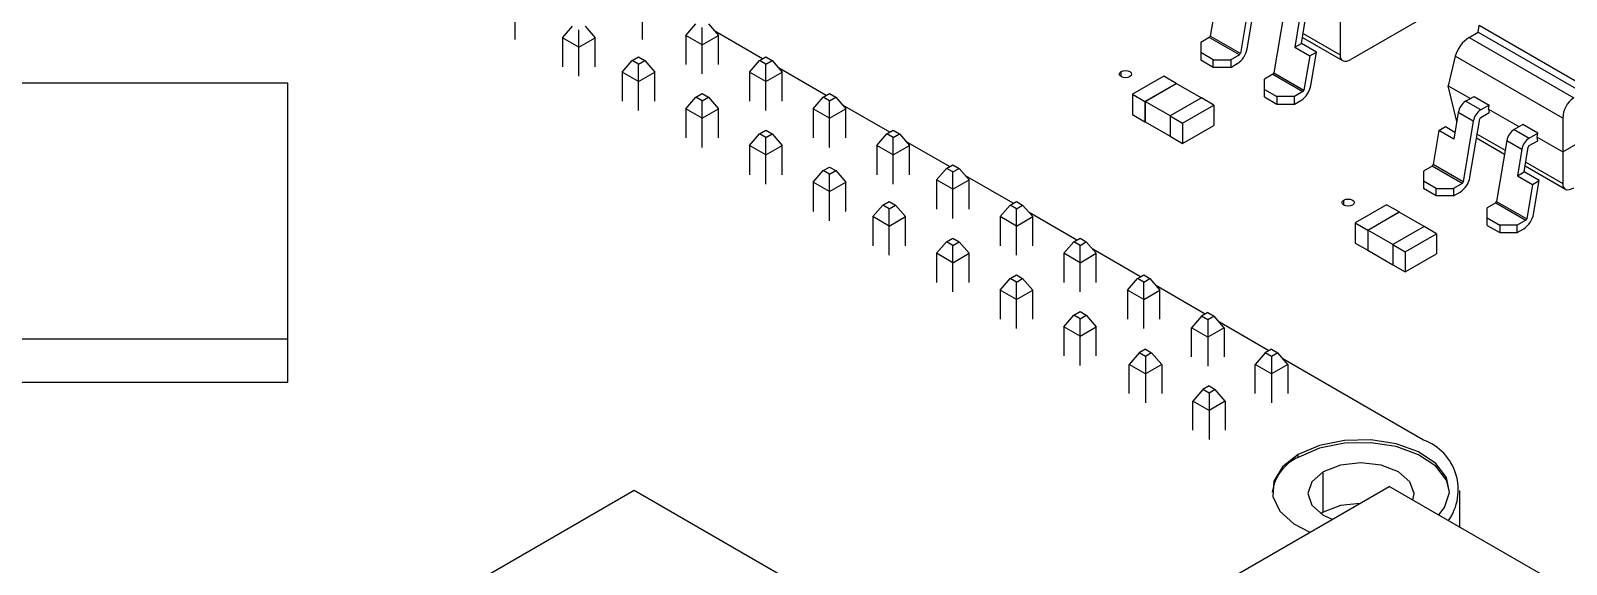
# Model space of a CAD drawing. Header units: millimetres. Extents: x -120 to 67, y -49 to 66.
# Drawn here: x -4.23 to 39.1, y -9.59 to 5.48 of the extents above; entities that cross this region are included whole.
import ezdxf

# ---------------------------------------------------------------- set-up
doc = ezdxf.new("R2010")
doc.units = ezdxf.units.MM

msp = doc.modelspace()

# ---------------------------------------------------------------- linework, layer by layer
at = {"color": 7, "linetype": 'Continuous', "lineweight": 25}
for p, q in [((9.442, 5.226), (9.442, 6.541)), ((13.034, 5.226), (13.034, 6.541)), ((30.193, 6.553), (29.904, 4.833)), ((30.096, 4.964), (30.373, 6.612)), ((32.718, 6.631), (32.718, 4.79)), ((36.669, 6.769), (33.026, 4.666)), ((29.218, 6.29), (29.055, 5.323)), ((14.257, 5.344), (14.54, 5.671)), ((14.894, 5.671), (15.176, 5.344)), ((31.141, 6.006), (30.851, 4.286)), ((31.565, 5.761), (31.438, 5.008)), ((31.626, 5.117), (31.745, 5.82)), ((10.778, 5.279), (11.061, 5.606)), ((11.238, 5.014), (10.778, 5.279)), ((10.778, 5.279), (10.778, 4.455)), ((11.238, 4.189), (11.238, 5.504)), ((11.238, 5.014), (11.698, 5.279)), ((11.415, 5.606), (11.698, 5.279)), ((11.698, 4.455), (11.698, 5.279)), ((14.717, 5.079), (14.257, 5.344)), ((14.257, 5.344), (14.257, 4.52)), ((14.717, 4.255), (14.717, 5.569)), ((14.717, 5.079), (15.176, 5.344)), ((16.422, 4.684), (15.076, 5.461)), ((15.176, 4.52), (15.176, 5.344)), ((29.028, 5.281), (28.787, 5.142)), ((29.876, 4.791), (29.028, 5.281)), ((29.904, 4.833), (29.055, 5.323)), ((31.655, 5.288), (32.79, 4.633)), ((31.673, 5.394), (32.718, 4.79)), ((36.361, 5.283), (36.617, 5.431)), ((36.361, 5.283), (39.312, 3.58)), ((36.617, 5.431), (36.642, 5.621)), ((36.617, 5.431), (39.567, 3.728)), ((39.543, 3.946), (36.642, 5.621)), ((28.787, 5.142), (28.787, 4.644)), ((29.14, 4.652), (28.787, 4.856)), ((29.876, 4.791), (29.635, 4.652)), ((31.438, 5.008), (31.626, 5.117)), ((31.438, 5.008), (31.863, 4.763)), ((32.051, 4.872), (31.626, 5.117)), ((31.863, 4.763), (32.051, 4.872)), ((31.892, 3.927), (32.051, 4.872)), ((12.461, 4.308), (12.744, 4.634)), ((12.744, 4.634), (12.921, 4.736)), ((12.921, 4.532), (12.744, 4.634)), ((12.921, 4.736), (13.098, 4.634)), ((12.921, 4.532), (13.098, 4.634)), ((12.921, 3.218), (12.921, 4.532)), ((13.098, 4.634), (13.38, 4.308)), ((16.053, 4.308), (16.336, 4.634)), ((16.336, 4.634), (16.513, 4.736)), ((16.513, 4.532), (16.336, 4.634)), ((16.513, 4.736), (16.69, 4.634)), ((16.513, 4.532), (16.69, 4.634)), ((16.513, 3.218), (16.513, 4.532)), ((16.69, 4.634), (16.973, 4.308)), ((18.218, 3.647), (16.872, 4.424)), ((29.14, 4.44), (28.787, 4.644)), ((29.14, 4.44), (29.14, 4.652)), ((29.14, 4.652), (29.635, 4.652)), ((29.635, 4.44), (29.14, 4.44)), ((29.635, 4.652), (29.635, 4.44)), ((29.635, 4.44), (29.819, 4.546)), ((31.863, 4.763), (31.7, 3.796)), ((35.969, 4.754), (35.766, 3.922)), ((39.004, 3.002), (35.969, 4.754)), ((39.004, 2.052), (43.601, 4.706)), ((3.026, 3.99), (-9.474, 3.99)), ((3.026, -4.451), (3.026, 3.99)), ((12.921, 4.042), (12.461, 4.308)), ((12.461, 4.308), (12.461, 3.483)), ((12.921, 4.042), (13.38, 4.308)), ((13.38, 3.483), (13.38, 4.308)), ((16.513, 4.042), (16.053, 4.308)), ((16.053, 4.308), (16.053, 3.483)), ((16.513, 4.042), (16.973, 4.308)), ((16.973, 3.483), (16.973, 4.308)), ((26.538, 4.179), (26.538, 4.322)), ((27.744, 4.189), (26.86, 3.679)), ((27.213, 3.475), (28.097, 3.985)), ((27.214, 3.474), (28.097, 3.984)), ((28.097, 3.985), (27.744, 4.189)), ((28.097, 3.985), (28.097, 3.983)), ((28.803, 3.576), (28.097, 3.984)), ((30.824, 4.244), (30.583, 4.105)), ((30.583, 3.607), (30.583, 4.105)), ((30.824, 4.244), (31.672, 3.755)), ((30.851, 4.286), (31.7, 3.796)), ((35.766, 3.922), (36.395, 3.559)), ((36.012, 2.912), (35.766, 3.922)), ((14.257, 3.271), (14.54, 3.597)), ((14.54, 3.597), (14.717, 3.699)), ((14.717, 3.495), (14.54, 3.597)), ((14.717, 3.699), (14.894, 3.597)), ((14.717, 3.495), (14.894, 3.597)), ((14.717, 2.181), (14.717, 3.495)), ((14.894, 3.597), (15.176, 3.271)), ((17.849, 3.271), (18.132, 3.597)), ((18.132, 3.597), (18.309, 3.699)), ((18.309, 3.495), (18.132, 3.597)), ((18.309, 3.699), (18.486, 3.597)), ((18.309, 3.495), (18.486, 3.597)), ((18.309, 2.181), (18.309, 3.495)), ((18.486, 3.597), (18.769, 3.271)), ((26.86, 3.679), (26.86, 3.107)), ((26.86, 3.679), (27.213, 3.475)), ((27.213, 3.475), (27.213, 2.903)), ((27.214, 3.474), (27.214, 2.904)), ((27.921, 3.067), (27.214, 3.474)), ((28.804, 3.577), (27.921, 3.067)), ((29.158, 3.373), (28.804, 3.577)), ((30.583, 3.82), (30.936, 3.616)), ((30.583, 3.607), (30.936, 3.403)), ((30.936, 3.616), (30.936, 3.403)), ((31.431, 3.616), (30.936, 3.616)), ((31.672, 3.755), (31.431, 3.616)), ((31.431, 3.403), (31.431, 3.616)), ((31.431, 3.403), (31.615, 3.509)), ((36.263, 3.482), (36.5, 3.619)), ((36.687, 3.237), (36.263, 3.482)), ((36.5, 3.619), (36.924, 3.374)), ((14.717, 3.005), (14.257, 3.271)), ((14.257, 3.271), (14.257, 2.446)), ((14.717, 3.005), (15.176, 3.271)), ((15.176, 2.446), (15.176, 3.271)), ((18.309, 3.005), (17.849, 3.271)), ((17.849, 3.271), (17.849, 2.446)), ((18.309, 3.005), (18.769, 3.271)), ((20.014, 2.61), (18.668, 3.387)), ((18.769, 2.446), (18.769, 3.271)), ((26.86, 3.107), (27.213, 2.903)), ((27.921, 3.067), (27.921, 2.495)), ((27.921, 3.067), (28.274, 2.862)), ((28.274, 2.862), (29.158, 3.373)), ((29.158, 3.373), (29.158, 2.801)), ((30.936, 3.403), (31.431, 3.403)), ((36.055, 3.169), (35.928, 2.416)), ((36.479, 2.924), (36.055, 3.169)), ((36.924, 3.374), (36.687, 3.237)), ((36.687, 3.025), (36.924, 3.162)), ((36.911, 3.261), (36.924, 3.374)), ((36.911, 3.261), (37.767, 2.767)), ((36.911, 3.261), (36.924, 3.162)), ((16.336, 2.561), (16.513, 2.663)), ((16.513, 2.663), (16.69, 2.561)), ((19.928, 2.561), (20.105, 2.663)), ((20.105, 2.663), (20.282, 2.561)), ((27.213, 2.903), (27.214, 2.904)), ((27.214, 2.904), (27.921, 2.496)), ((28.274, 2.862), (28.274, 2.291)), ((28.274, 2.291), (29.158, 2.801)), ((35.504, 2.661), (35.342, 1.694)), ((35.504, 2.661), (35.692, 2.77)), ((35.928, 2.416), (35.504, 2.661)), ((35.692, 2.77), (35.962, 2.614)), ((36.479, 2.924), (36.19, 1.204)), ((36.382, 1.335), (36.659, 2.983)), ((37.872, 2.827), (37.634, 2.69)), ((37.634, 2.69), (38.059, 2.445)), ((38.296, 2.582), (37.872, 2.827)), ((39.004, 3.002), (39.004, 1.161)), ((16.053, 2.234), (16.336, 2.561)), ((16.513, 1.969), (16.053, 2.234)), ((16.053, 2.234), (16.053, 1.41)), ((16.513, 2.458), (16.336, 2.561)), ((16.513, 2.458), (16.69, 2.561)), ((16.513, 1.144), (16.513, 2.458)), ((16.513, 1.969), (16.973, 2.234)), ((16.69, 2.561), (16.973, 2.234)), ((16.973, 1.41), (16.973, 2.234)), ((19.645, 2.234), (19.928, 2.561)), ((20.105, 1.969), (19.645, 2.234)), ((19.645, 2.234), (19.645, 1.41)), ((20.105, 2.458), (19.928, 2.561)), ((20.105, 2.458), (20.282, 2.561)), ((20.105, 1.144), (20.105, 2.458)), ((20.105, 1.969), (20.565, 2.234)), ((20.282, 2.561), (20.565, 2.234)), ((21.697, 1.638), (20.464, 2.35)), ((20.565, 1.41), (20.565, 2.234)), ((27.921, 2.495), (28.274, 2.291)), ((36.57, 2.451), (37.362, 1.993)), ((36.587, 2.557), (37.38, 2.099)), ((37.427, 2.377), (37.138, 0.657)), ((37.427, 2.377), (37.851, 2.132)), ((37.913, 1.488), (38.031, 2.191)), ((38.059, 2.445), (38.296, 2.582)), ((38.059, 2.233), (38.296, 2.37)), ((38.283, 2.469), (38.296, 2.582)), ((38.283, 2.469), (39.004, 2.052)), ((38.296, 2.37), (38.283, 2.469)), ((37.851, 2.132), (37.725, 1.379)), ((37.959, 1.765), (39.004, 1.161)), ((17.849, 1.197), (18.132, 1.524)), ((18.132, 1.524), (18.309, 1.626)), ((18.309, 1.422), (18.132, 1.524)), ((18.309, 1.626), (18.486, 1.524)), ((18.309, 1.422), (18.486, 1.524)), ((18.309, 0.107), (18.309, 1.422)), ((18.486, 1.524), (18.769, 1.197)), ((21.328, 1.262), (21.611, 1.589)), ((21.611, 1.589), (21.788, 1.691)), ((21.788, 1.487), (21.611, 1.589)), ((21.788, 1.691), (21.965, 1.589)), ((21.788, 1.487), (21.965, 1.589)), ((21.788, 0.173), (21.788, 1.487)), ((21.965, 1.589), (22.248, 1.262)), ((23.493, 0.602), (22.147, 1.378)), ((35.314, 1.652), (35.073, 1.513)), ((35.073, 1.513), (35.073, 1.015)), ((36.162, 1.163), (35.314, 1.652)), ((36.19, 1.204), (35.342, 1.694)), ((37.725, 1.379), (37.913, 1.488)), ((37.725, 1.379), (38.149, 1.134)), ((38.337, 1.243), (37.913, 1.488)), ((37.941, 1.659), (39.076, 1.004)), ((18.309, 0.932), (17.849, 1.197)), ((17.849, 1.197), (17.849, 0.373)), ((18.309, 0.932), (18.769, 1.197)), ((18.769, 0.373), (18.769, 1.197)), ((21.788, 0.997), (21.328, 1.262)), ((21.328, 1.262), (21.328, 0.438)), ((21.788, 0.997), (22.248, 1.262)), ((22.248, 0.438), (22.248, 1.262)), ((35.427, 1.023), (35.073, 1.228)), ((35.427, 0.811), (35.073, 1.015)), ((35.427, 0.811), (35.427, 1.023)), ((35.427, 1.023), (35.921, 1.023)), ((36.162, 1.163), (35.921, 1.023)), ((35.921, 1.023), (35.921, 0.811)), ((35.921, 0.811), (36.105, 0.917)), ((38.149, 1.134), (37.986, 0.167)), ((38.149, 1.134), (38.337, 1.243)), ((38.178, 0.298), (38.337, 1.243)), ((19.532, 0.226), (19.815, 0.552)), ((19.815, 0.552), (19.992, 0.654)), ((19.992, 0.45), (19.815, 0.552)), ((19.992, 0.654), (20.169, 0.552)), ((19.992, 0.45), (20.169, 0.552)), ((19.992, -0.864), (19.992, 0.45)), ((20.169, 0.552), (20.451, 0.226)), ((23.124, 0.226), (23.407, 0.552)), ((23.407, 0.552), (23.584, 0.654)), ((23.584, 0.45), (23.407, 0.552)), ((23.584, 0.654), (23.761, 0.552)), ((23.584, 0.45), (23.761, 0.552)), ((23.584, -0.864), (23.584, 0.45)), ((23.761, 0.552), (24.044, 0.226)), ((32.824, 0.55), (32.824, 0.693)), ((34.03, 0.56), (33.146, 0.05)), ((34.384, 0.356), (34.03, 0.56)), ((35.921, 0.811), (35.427, 0.811)), ((37.11, 0.616), (36.869, 0.476)), ((36.869, -0.022), (36.869, 0.476)), ((37.11, 0.616), (37.958, 0.126)), ((37.138, 0.657), (37.986, 0.167)), ((19.992, -0.04), (19.532, 0.226)), ((19.532, 0.226), (19.532, -0.599)), ((19.992, -0.04), (20.451, 0.226)), ((20.451, -0.599), (20.451, 0.226)), ((23.584, -0.04), (23.124, 0.226)), ((23.124, 0.226), (23.124, -0.599)), ((23.584, -0.04), (24.044, 0.226)), ((25.289, -0.435), (23.943, 0.342)), ((24.044, -0.599), (24.044, 0.226)), ((33.146, 0.05), (33.146, -0.522)), ((33.146, 0.05), (33.5, -0.154)), ((33.5, -0.154), (34.384, 0.356)), ((33.5, -0.155), (34.383, 0.355)), ((35.089, -0.053), (34.383, 0.355)), ((34.384, 0.356), (34.384, 0.354)), ((36.869, 0.191), (37.223, -0.013)), ((37.958, 0.126), (37.718, -0.013)), ((21.611, -0.485), (21.788, -0.383)), ((21.788, -0.383), (21.965, -0.485)), ((25.203, -0.485), (25.38, -0.383)), ((25.38, -0.383), (25.557, -0.485)), ((33.5, -0.154), (33.5, -0.726)), ((34.207, -0.562), (33.5, -0.155)), ((33.5, -0.155), (33.5, -0.725)), ((35.091, -0.052), (34.207, -0.562)), ((34.56, -0.766), (35.444, -0.256)), ((35.444, -0.256), (35.091, -0.052)), ((35.444, -0.256), (35.444, -0.828)), ((36.869, -0.022), (37.223, -0.226)), ((37.223, -0.013), (37.223, -0.226)), ((37.718, -0.013), (37.223, -0.013)), ((37.223, -0.226), (37.718, -0.226)), ((37.718, -0.226), (37.718, -0.013)), ((37.718, -0.226), (37.901, -0.12)), ((21.328, -0.811), (21.611, -0.485)), ((21.788, -1.077), (21.328, -0.811)), ((21.328, -0.811), (21.328, -1.636)), ((21.788, -0.587), (21.611, -0.485)), ((21.788, -0.587), (21.965, -0.485)), ((21.788, -1.901), (21.788, -0.587)), ((21.788, -1.077), (22.248, -0.811)), ((21.965, -0.485), (22.248, -0.811)), ((22.248, -1.636), (22.248, -0.811)), ((24.92, -0.811), (25.203, -0.485)), ((25.38, -1.077), (24.92, -0.811)), ((24.92, -0.811), (24.92, -1.636)), ((25.38, -0.587), (25.203, -0.485)), ((25.38, -0.587), (25.557, -0.485)), ((25.38, -1.901), (25.38, -0.587)), ((25.38, -1.077), (25.84, -0.811)), ((25.557, -0.485), (25.84, -0.811)), ((27.085, -1.472), (25.739, -0.695)), ((25.84, -1.636), (25.84, -0.811)), ((33.146, -0.522), (33.5, -0.726)), ((33.5, -0.725), (34.207, -1.133)), ((33.5, -0.726), (33.5, -0.725)), ((34.207, -0.562), (34.207, -1.134)), ((34.207, -0.562), (34.56, -0.766)), ((34.56, -0.766), (34.56, -1.338)), ((34.56, -1.338), (35.444, -0.828)), ((34.207, -1.134), (34.56, -1.338)), ((23.124, -1.848), (23.407, -1.522)), ((23.407, -1.522), (23.584, -1.419)), ((23.584, -1.624), (23.407, -1.522)), ((23.584, -1.419), (23.761, -1.522)), ((23.584, -1.624), (23.761, -1.522)), ((23.584, -2.938), (23.584, -1.624)), ((23.761, -1.522), (24.044, -1.848)), ((26.716, -1.848), (26.999, -1.522)), ((26.999, -1.522), (27.176, -1.419)), ((27.176, -1.624), (26.999, -1.522)), ((27.176, -1.419), (27.353, -1.522)), ((27.176, -1.624), (27.353, -1.522)), ((27.176, -2.938), (27.176, -1.624)), ((27.353, -1.522), (27.636, -1.848)), ((28.911, -2.526), (27.535, -1.732)), ((23.584, -2.113), (23.124, -1.848)), ((23.124, -1.848), (23.124, -2.672)), ((23.584, -2.113), (24.044, -1.848)), ((24.044, -2.672), (24.044, -1.848)), ((27.176, -2.113), (26.716, -1.848)), ((26.716, -1.848), (26.716, -2.672)), ((27.176, -2.113), (27.636, -1.848)), ((27.636, -2.672), (27.636, -1.848)), ((24.92, -2.885), (25.203, -2.558)), ((25.203, -2.558), (25.38, -2.456)), ((25.38, -2.66), (25.203, -2.558)), ((25.38, -2.456), (25.557, -2.558)), ((25.38, -2.66), (25.557, -2.558)), ((25.557, -2.558), (25.84, -2.885)), ((28.809, -2.585), (28.526, -2.912)), ((28.985, -2.483), (28.809, -2.585)), ((28.985, -2.687), (28.809, -2.585)), ((28.985, -2.483), (29.162, -2.585)), ((29.162, -2.585), (28.985, -2.687)), ((29.445, -2.912), (29.162, -2.585)), ((25.38, -3.15), (24.92, -2.885)), ((24.92, -2.885), (24.92, -3.709)), ((25.38, -3.975), (25.38, -2.66)), ((25.38, -3.15), (25.84, -2.885)), ((25.84, -3.709), (25.84, -2.885)), ((28.985, -3.177), (28.526, -2.912)), ((28.526, -3.732), (28.526, -2.912)), ((28.985, -2.687), (28.985, -3.998)), ((29.445, -2.912), (28.985, -3.177)), ((30.707, -3.563), (29.312, -2.758)), ((29.445, -2.912), (29.445, -3.732)), ((-9.474, -3.226), (3.026, -3.226)), ((27.047, -3.622), (26.764, -3.949)), ((27.224, -3.52), (27.047, -3.622)), ((27.224, -3.724), (27.047, -3.622)), ((27.224, -3.52), (27.401, -3.622)), ((27.401, -3.622), (27.224, -3.724)), ((27.224, -3.724), (27.224, -5.035)), ((27.684, -3.949), (27.401, -3.622)), ((30.605, -3.622), (30.322, -3.948)), ((30.781, -3.52), (30.605, -3.622)), ((30.781, -3.724), (30.605, -3.622)), ((30.781, -3.52), (30.958, -3.622)), ((30.958, -3.622), (30.781, -3.724)), ((30.781, -3.724), (30.781, -5.035)), ((31.241, -3.948), (30.958, -3.622)), ((35.073, -6.084), (31.108, -3.794)), ((27.224, -4.214), (26.764, -3.949)), ((26.764, -4.77), (26.764, -3.949)), ((27.684, -3.949), (27.224, -4.214)), ((27.684, -3.949), (27.684, -4.77)), ((30.781, -4.214), (30.322, -3.948)), ((30.322, -4.769), (30.322, -3.948)), ((31.241, -3.948), (30.781, -4.214)), ((31.241, -3.948), (31.241, -4.769)), ((-9.474, -4.451), (3.026, -4.451)), ((28.843, -4.659), (28.561, -4.986)), ((29.02, -4.557), (28.843, -4.659)), ((29.02, -4.761), (28.843, -4.659)), ((29.02, -4.557), (29.197, -4.659)), ((29.197, -4.659), (29.02, -4.761)), ((29.02, -4.761), (29.02, -6.072)), ((29.48, -4.986), (29.197, -4.659)), ((29.02, -5.251), (28.561, -4.986)), ((28.561, -5.806), (28.561, -4.986)), ((29.48, -4.986), (29.02, -5.251)), ((29.48, -4.986), (29.48, -5.806)), ((31.538, -6.574), (31.538, -6.492)), ((32.245, -8.125), (32.245, -6.982)), ((12.8, -7.512), (2.9, -13.227)), ((23.351, -13.603), (12.8, -7.512)), ((12.893, -19.64), (34.107, -7.394)), ((39.975, -10.782), (34.107, -7.394)), ((36.099, -8.544), (36.099, -7.513)), ((32.245, -8.125), (32.179, -8.166))]:
    msp.add_line(p, q, dxfattribs=at)
at = {"color": 7, "linetype": 'Continuous', "lineweight": 25, "flags": 128}
for points in [[(32.718, 4.79), (32.724, 4.733), (32.741, 4.685), (32.768, 4.648), (32.806, 4.625), (32.852, 4.615), (32.905, 4.618), (32.964, 4.635), (33.026, 4.666)], [(26.538, 4.322), (26.595, 4.344), (26.662, 4.351), (26.729, 4.344), (26.786, 4.322), (26.824, 4.289), (26.837, 4.25), (26.824, 4.212), (26.786, 4.179), (26.729, 4.157), (26.662, 4.149), (26.595, 4.157), (26.538, 4.179), (26.5, 4.212), (26.487, 4.25), (26.5, 4.289), (26.538, 4.322)], [(39.004, 1.161), (39.01, 1.104), (39.027, 1.056), (39.055, 1.02), (39.092, 0.996), (39.138, 0.986), (39.191, 0.989), (39.25, 1.006), (39.312, 1.037)], [(32.824, 0.693), (32.881, 0.715), (32.948, 0.722), (33.015, 0.715), (33.072, 0.693), (33.11, 0.66), (33.123, 0.621), (33.11, 0.583), (33.072, 0.55), (33.015, 0.528), (32.948, 0.52), (32.881, 0.528), (32.824, 0.55), (32.786, 0.583), (32.773, 0.621), (32.786, 0.66), (32.824, 0.693)], [(31.538, -6.492), (31.095, -6.838), (30.849, -7.244), (30.821, -7.674), (31.014, -8.09), (31.411, -8.454), (31.861, -8.69)], [(35.503, -8.2), (35.665, -7.989), (35.804, -7.566), (35.721, -7.139), (35.423, -6.745), (34.936, -6.419), (34.305, -6.19), (33.586, -6.078), (32.841, -6.094), (32.138, -6.237), (31.538, -6.492)], [(35.805, -7.553), (35.721, -7.221), (35.423, -6.826), (34.936, -6.5), (34.305, -6.271), (33.586, -6.16), (32.841, -6.176), (32.138, -6.318), (31.538, -6.574)], [(34.772, -7.778), (34.806, -7.594), (34.692, -7.263), (34.366, -6.982), (33.88, -6.794), (33.306, -6.728), (32.732, -6.794), (32.245, -6.982)], [(32.245, -6.982), (31.92, -7.263), (31.806, -7.594), (31.92, -7.926), (32.245, -8.206), (32.497, -8.323)], [(33.279, -7.872), (32.732, -7.937), (32.245, -8.125)]]:
    msp.add_lwpolyline(points, dxfattribs=at)
at = {"color": 7, "linetype": 'Continuous', "lineweight": 25}
for centre, radius, start, end in [((28.994, 5.334), 0.0627, 302.9275, 350.0427), ((36.846, 4.513), 0.91, 122.177, 164.6076), ((29.479, 5.072), 0.627, 302.9275, 350.0427), ((29.842, 4.844), 0.0627, 302.9275, 350.0427), ((30.79, 4.297), 0.0627, 302.9275, 350.0427), ((31.275, 4.035), 0.627, 302.9275, 350.0427), ((31.638, 3.807), 0.0627, 302.9275, 350.0427), ((36.518, 3.088), 0.47, 122.9275, 170.0427), ((39.699, 3.004), 0.694, 123.8784, 180.1411), ((36.942, 2.843), 0.47, 122.9275, 170.0427), ((36.721, 2.972), 0.0627, 122.9275, 170.0427), ((37.89, 2.296), 0.47, 122.9275, 170.0427), ((38.314, 2.051), 0.47, 122.9275, 170.0427), ((38.093, 2.18), 0.0627, 122.9275, 170.0427), ((35.28, 1.705), 0.0627, 302.9275, 350.0427), ((35.765, 1.443), 0.627, 302.9275, 350.0427), ((36.128, 1.215), 0.0627, 302.9275, 350.0427), ((37.076, 0.668), 0.0627, 302.9275, 350.0427), ((37.561, 0.406), 0.627, 302.9275, 350.0427), ((37.924, 0.178), 0.0627, 302.9275, 350.0427), ((34.556, -7.49), 1.498, 324.5705, 69.8053), ((32.037, -7.709), 1.24, 113.7409, 172.784)]:
    msp.add_arc(centre, radius, start, end, dxfattribs=at)

doc.saveas('drawing.dxf')
